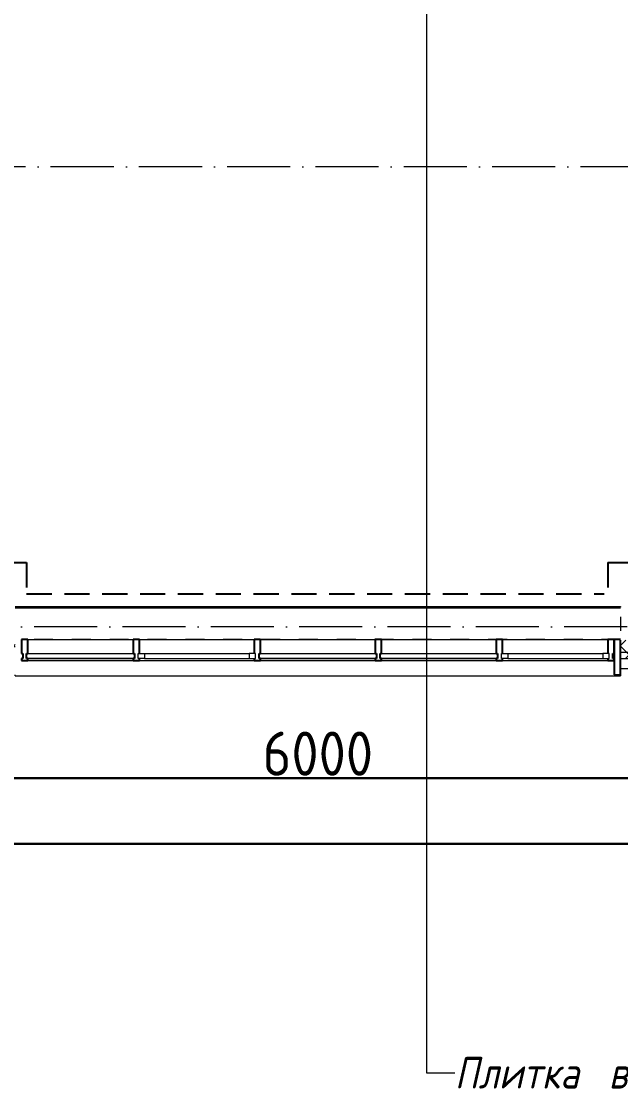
# Model space of a CAD drawing. Header units: millimetres. Extents: x -213536 to 1564669, y -45299 to 942238.
# Drawn here: x -154017 to -149267, y 180226 to 188730 of the extents above; entities that cross this region are included whole.
import ezdxf

# ---------------------------------------------------------------- set-up
doc = ezdxf.new("R2010")
doc.units = ezdxf.units.MM
for name, pattern in [('50_200_ШТРИХ_1Т_ш5_п1_п1_', [700, 500, -100, 0, -100]), ('Штрих короткий', [300, 150, -150]), ('Штриховая _2 мм - 1 мм_', [300, 200, -100])]:
    doc.linetypes.add(name, pattern=pattern)
for name, color, linetype, lineweight in [('0-1', 7, 'Continuous', 5), ('0-2', 7, 'Continuous', 9), ('Импосты витража', 7, 'Continuous', 9), ('Импосты витража-1', 7, 'Continuous', 25), ('Каркас_Импост', 7, 'Continuous', 13), ('Каркас_Импост-1', 7, 'Continuous', 9), ('Общие ребра', 7, 'Continuous', 9), ('Окна', 7, 'Continuous', 9), ('Оси-2', 7, '50_200_ШТРИХ_1Т_ш5_п1_п1_', 9), ('Остекление-1', 7, 'Continuous', 9), ('Перемычка-1', 7, 'Штрих короткий', 9), ('Размеры', 7, 'Continuous', 15), ('Стены', 7, 'Continuous', 9), ('Стены-1', 7, 'Continuous', 13), ('Текстовые примечания', 7, 'Continuous', 9), ('Штриховка разреза-1', 7, 'Continuous', 9)]:
    doc.layers.add(name, color=color, linetype=linetype, lineweight=lineweight)
doc.layers.add('СТ-1_1', color=7, linetype='Штриховая _2 мм - 1 мм_', lineweight=90, true_color=0x888888)
doc.layers.get('0-2').off()
doc.styles.add('ISOCPEUR_I_1', font='isocpeui.ttf', dxfattribs={"width": 0.85, "height": 2.5})
doc.styles.add('СПДС', font='isocpeur.ttf', dxfattribs={"width": 0.9})
doc.dimstyles.new('Размера А3', dxfattribs={"dimtxt": 200, "dimasz": 100, "dimexe": 70, "dimexo": 100, "dimgap": 20, "dimtad": 1, "dimdec": 0, "dimrnd": 10, "dimzin": 0, "dimdsep": 46, "dimtxsty": 'СПДС', "dimblk": 'ARROWHEAD_6', "dimcen": 1, "dimclrd": 256, "dimclre": 256, "dimclrt": 256, "dimazin": 0, "dimtfac": 1, "dimtdec": 0, "dimtmove": 2, "dimatfit": 3, "dimfxl": 1, "dimtolj": 1, "dimtzin": 0, "dimarcsym": 0})
pattern_1 = [(45, (0, 0), (-70.71068, 70.71068), []), (135, (0, 0), (-70.71068, -70.71068), [])]

# ---------------------------------------------------------------- blocks, each defined once
blk = doc.blocks.new('Проем_Дверь_Прямоугольный - 4800х2700h_оконные проемы-26053820-АИ2_02_План отделки стен 2-го этажа _Часть 2_')
at = {"layer": 'Перемычка-1'}
for p, q in [((2400, 125), (-2400, 125)), ((2400, -125), (-2400, -125))]:
    blk.add_line(p, q, dxfattribs=at)
blk = doc.blocks.new('PNS_Панель прямоугольная1 - Нр_Стекло - 40мм-28068333-АИ2_02_План отделки стен 2-го этажа _Часть 2_')
at = {"layer": 'Остекление-1'}
for p, q in [((-417.5, 40), (417.5, 40)), ((-427.5, 0), (427.5, 0)), ((417.5, 0), (-417.5, 0))]:
    blk.add_line(p, q, dxfattribs=at)
blk = doc.blocks.new('PNS_Панель прямоугольная2 - Нр_Стекло - 40мм-28151954-АИ2_02_План отделки стен 2-го этажа _Часть 2_')
at = {"layer": 'Каркас_Импост'}
for p, q in [((-465, 0), (-465, 40)), ((-465, 40), (-415, 40)), ((-415, 40), (-415, 0)), ((465, 40), (415, 40)), ((415, 40), (415, 0)), ((465, 0), (465, 40)), ((-415, 0), (-465, 0)), ((415, 0), (465, 0))]:
    blk.add_line(p, q, dxfattribs=at)
at = {"layer": 'Каркас_Импост-1'}
for p, q in [((-415, 40), (415, 40)), ((-415, 0), (415, 0))]:
    blk.add_line(p, q, dxfattribs=at)
blk = doc.blocks.new('PNS_Панель прямоугольная1 - Нр_Стекло - 40мм-25328009-АИ2_02_План отделки стен 2-го этажа _Часть 2_')
at = {"layer": 'Остекление-1'}
for p, q in [((-455, 40), (455, 40)), ((-465, 0), (465, 0)), ((455, 0), (-455, 0))]:
    blk.add_line(p, q, dxfattribs=at)
blk = doc.blocks.new('PNS_Панель прямоугольная2 - Нр_Стекло - 40мм-28855703-АИ2_02_План отделки стен 2-го этажа _Часть 2_')
at = {"layer": 'Каркас_Импост'}
for p, q in [((-427.5, 0), (-427.5, 40)), ((-427.5, 40), (-377.5, 40)), ((-377.5, 40), (-377.5, 0)), ((427.5, 40), (377.5, 40)), ((377.5, 40), (377.5, 0)), ((427.5, 0), (427.5, 40)), ((-377.5, 0), (-427.5, 0)), ((377.5, 0), (427.5, 0))]:
    blk.add_line(p, q, dxfattribs=at)
at = {"layer": 'Каркас_Импост-1'}
for p, q in [((-377.5, 40), (377.5, 40)), ((-377.5, 0), (377.5, 0))]:
    blk.add_line(p, q, dxfattribs=at)
blk = doc.blocks.new('Прямоугольный импост - Откос НВФ_50х280 мм-25993834-АИ2_02_План отделки стен 2-го этажа _Часть 2_')
at = {"layer": 'Импосты витража-1'}
for p, q in [((-50, 130), (0, 130)), ((-50, -150), (-50, 130)), ((0, 130), (0, -144)), ((0, -150), (-50, -150))]:
    blk.add_line(p, q, dxfattribs=at)
blk = doc.blocks.new('Прямоугольный импост - Импост структурный с накладкой - 150мм-28072255-АИ2_02_План отделки стен 2-го этажа _Часть 2_')
at = {"layer": 'Импосты витража'}
for p, q in [((56650, -100), (57485, -100)), ((56650, -267), (57485, -267))]:
    blk.add_line(p, q, dxfattribs=at)
blk = doc.blocks.new('Прямоугольный импост - Импост структурный с накладкой - 150мм-28072245-АИ2_02_План отделки стен 2-го этажа _Часть 2_')
at = {"layer": 'Импосты витража'}
for p, q in [((57535, -100), (58445, -100)), ((57535, -267), (58445, -267))]:
    blk.add_line(p, q, dxfattribs=at)
blk = doc.blocks.new('Прямоугольный импост - Импост структурный с накладкой - 150мм-28072247-АИ2_02_План отделки стен 2-го этажа _Часть 2_')
at = {"layer": 'Импосты витража-1'}
for p, q in [((-25, 0), (-25, 17)), ((-25, 17), (25, 17)), ((-15, 0), (-25, 0)), ((-15, -40), (-15, 0)), ((25, 0), (15, 0)), ((15, 0), (15, -40)), ((25, 17), (25, 0)), ((-25, -150), (-25, -40)), ((-25, -40), (-15, -40)), ((15, -40), (25, -40)), ((25, -40), (25, -150)), ((25, -150), (-25, -150))]:
    blk.add_line(p, q, dxfattribs=at)
blk = doc.blocks.new('Прямоугольный импост - Импост структурный с накладкой - 150мм-V179-АИ2_02_План отделки стен 2-го этажа _Часть 2_')
at = {"layer": 'Импосты витража-1'}
for p, q in [((-25, 0), (-25, 17)), ((-25, 17), (25, 17)), ((-15, 0), (-25, 0)), ((-15, -40), (-15, 0)), ((25, 17), (25, 0)), ((-25, -150), (-25, -40)), ((-25, -40), (-15, -40)), ((25, -40), (25, -150)), ((25, -150), (-25, -150))]:
    blk.add_line(p, q, dxfattribs=at)
blk = doc.blocks.new('Прямоугольный импост - Импост структурный с накладкой - 150мм-V180-АИ2_02_План отделки стен 2-го этажа _Часть 2_')
at = {"layer": 'Импосты витража-1'}
for p, q in [((-25, 0), (-25, 17)), ((-25, 17), (25, 17)), ((25, 0), (15, 0)), ((15, 0), (15, -40)), ((25, 17), (25, 0)), ((-25, -150), (-25, -40)), ((15, -40), (25, -40)), ((25, -40), (25, -150)), ((25, -150), (-25, -150))]:
    blk.add_line(p, q, dxfattribs=at)
blk = doc.blocks.new('Прямоугольный импост - Импост структурный с накладкой - 150мм-28072285-АИ2_02_План отделки стен 2-го этажа _Часть 2_')
at = {"layer": 'Импосты витража-1'}
for p, q in [((-25, 0), (-25, 17)), ((-25, 17), (25, 17)), ((-15, 0), (-25, 0)), ((-15, -40), (-15, 0)), ((25, 0), (15, 0)), ((15, 0), (15, -40)), ((25, 17), (25, 0)), ((-25, -150), (-25, -40)), ((-25, -40), (-15, -40)), ((15, -40), (25, -40)), ((25, -40), (25, -150)), ((25, -150), (-25, -150))]:
    blk.add_line(p, q, dxfattribs=at)
blk = doc.blocks.new('Отлив_СКБ - Отлив витража_120_НВФ-31885688-АИ2_02_План отделки стен 2-го этажа _Часть 2_')
at = {"layer": 'Окна'}
for p, q in [((4750, -2), (50, -2)), ((0, -120), (0, -113)), ((0, -120), (4800, -120)), ((4800, -113), (4800, -120))]:
    blk.add_line(p, q, dxfattribs=at)
blk = doc.blocks.new('0125-Р-ОО-Ш2-АР-о_23_10_2024_rvt-1-АИ2_02_План отделки стен 2-го этажа _Часть 2_')
at = {"layer": 'Штриховка разреза-1'}
h = blk.add_hatch(dxfattribs=at)
h.set_pattern_fill('FP_81', color=256, style=0, pattern_type=2)
h.set_pattern_definition(pattern_1)
h.paths.add_polyline_path([(103134.1, -200), (103600, -200), (103600, -100), (94575, -100), (94575, -106), (94500, -106), (94500, -200), (102202.1, -200)], flags=0)
h.paths.add_polyline_path([(91850, -200), (92700, -200), (92700, -106), (92625, -106), (92625, -100), (84750, -100), (84750, -200), (91350, -200)], flags=0)
h.paths.add_polyline_path([(83562.3, -200), (83750, -200), (83750, -100), (82625, -100), (82625, -106), (82550, -106), (82550, -200), (83250, -200)], flags=0)
h.paths.add_polyline_path([(74750, -200), (74750, -100), (73425, -100), (73425, -106), (73350, -106), (73350, -200), (74242.4, -200)], flags=0)
h.paths.add_polyline_path([(71446.5, -200), (71550, -200), (71550, -106), (71475, -106), (71475, -100), (70425, -100), (70425, -106), (70350, -106), (70350, -200), (71200, -200)], flags=0)
h.paths.add_polyline_path([(67718.5, -200), (68549.7, -200), (68549.7, -106), (68475, -106), (68475, -100), (67425, -100), (67425, -106), (67350, -106), (67350, -200)], flags=0)
h.paths.add_polyline_path([(64700, -200), (65550, -200), (65550, -106), (65475, -106), (65475, -100), (64425, -100), (64425, -106), (64350, -106), (64350, -200), (64456.5, -200)], flags=0)
h.paths.add_polyline_path([(62550, -200), (62550, -106), (62475, -106), (62475, -100), (61425, -100), (61425, -106), (61350, -106), (61350, -200), (62126.6, -200)], flags=0)
h.paths.add_polyline_path([(56534.6, -200), (56550, -200), (56550, -106), (56475, -106), (56475, -100), (55425, -100), (55425, -106), (55350, -106), (55350, -200), (56200, -200)], flags=0)
h.paths.add_polyline_path([(53272.7, -200), (53550, -200), (53550, -106), (53475, -106), (53475, -100), (52425, -100), (52425, -106), (52350, -106), (52350, -200), (52806.7, -200)], flags=0)
h.paths.add_polyline_path([(50550, -200), (50550, -106), (50475, -106), (50475, -100), (49425, -100), (49425, -106), (49350, -106), (49350, -200), (50010.7, -200)], flags=0)
h.paths.add_polyline_path([(47475, -200), (47550, -200), (47550, -106), (47475, -106), (47475, -100), (46425, -100), (46425, -106), (46350, -106), (46350, -200), (47214.7, -200)], flags=0)
h.paths.add_polyline_path([(44550, -200), (44550, -106), (44475, -106), (44475, -100), (43425, -100), (43425, -106), (43350, -106), (43350, -200), (44418.8, -200)], flags=0)
h.paths.add_polyline_path([(40700, -200), (41550, -200), (41550, -106), (41475, -105.4), (41475, -100), (40150, -100), (40150, -200), (40690.8, -200)], flags=0)
h.paths.add_polyline_path([(38344, -200), (38350, -200), (38350, -106), (38275, -106), (38275, -100), (37150, -100), (37150, -200), (38275, -200)], flags=0)
h.paths.add_polyline_path([(35350, -200), (35350, -106), (35275, -106), (35275, -100), (34225, -100), (34225, -106), (34150, -106), (34150, -200), (35344, -200)], flags=0)
h.paths.add_polyline_path([(32275, -200), (32350, -200), (32350, -106), (32275, -106), (32275, -100), (31150, -100), (31150, -200), (31650, -200)], flags=0)
h.paths.add_polyline_path([(29350, -200), (29350, -106), (29275, -106), (29275, -100), (28150, -100), (28150, -200), (29344, -200)], flags=0)
h.paths.add_polyline_path([(25779, -200), (26350, -200), (26350, -106), (26275, -106), (26275, -100), (25225, -100), (25225, -106), (25150, -106), (25150, -200), (25313, -200)], flags=0)
h.paths.add_polyline_path([(22650, -200), (23350, -200), (23350, -106), (23275, -106), (23275, -100), (22150, -100), (22150, -200)], flags=0)
h.paths.add_polyline_path([(19255.1, -200), (20350, -200), (20350, -106), (20275, -106), (20275, -100), (19150, -100), (19150, -200)], flags=0)
h.paths.add_polyline_path([(16459.1, -200), (17350, -200), (17350, -106), (17275, -106), (17275, -100), (16225, -100), (16225, -106), (16150, -106), (16150, -200)], flags=0)
h.paths.add_polyline_path([(14595.1, -200), (15150, -200), (15150, -106), (15075, -106), (15075, -100), (9825, -100), (9825, -106), (9750, -106), (9750, -200), (13663.1, -200)], flags=0)
h.paths.add_polyline_path([(8150, -200), (8750, -200), (8750, -106), (8675, -106), (8675, -100), (-100, -100), (-100, -200), (8071.2, -200)], flags=0)
h = blk.add_hatch(dxfattribs=at)
h.set_pattern_fill('FP_81', color=256, style=0, pattern_type=2)
h.set_pattern_definition(pattern_1)
h.paths.add_polyline_path([(103600, -250), (103700, -250), (103700, -200), (94500, -200), (94500, -250), (103134.1, -250)], flags=0)
h.paths.add_polyline_path([(91950.2, -250), (92700, -250), (92700, -200), (84750, -200), (84750, -250), (91018.2, -250)], flags=0)
h.paths.add_polyline_path([(83562.3, -250), (83750, -250), (83750, -200), (82550, -200), (82550, -250), (82630.3, -250)], flags=0)
h.paths.add_polyline_path([(74242.4, -250), (74750, -250), (74750, -200), (73350, -200), (73350, -250), (73776.4, -250)], flags=0)
h.paths.add_polyline_path([(70350, -250), (71550, -250), (71550, -200), (70350, -200)], flags=0)
h.paths.add_polyline_path([(68549.7, -250), (68549.7, -200), (67350, -200), (67350, -250), (67718.5, -250)], flags=0)
h.paths.add_polyline_path([(64350, -250), (65550, -250), (65550, -200), (64350, -200)], flags=0)
h.paths.add_polyline_path([(62550, -250), (62550, -200), (61350, -200), (61350, -250), (62126.6, -250)], flags=0)
h.paths.add_polyline_path([(56550, -250), (56550, -200), (55350, -200), (55350, -250), (56534.6, -250)], flags=0)
h.paths.add_polyline_path([(53550, -250), (53550, -200), (52350, -200), (52350, -250), (53272.7, -250)], flags=0)
h.paths.add_polyline_path([(50550, -250), (50550, -200), (49350, -200), (49350, -250), (50010.7, -250)], flags=0)
h.paths.add_polyline_path([(47214.7, -250), (47550, -250), (47550, -200), (46350, -200), (46350, -250), (46748.7, -250)], flags=0)
h.paths.add_polyline_path([(43486.8, -250), (44550, -250), (44550, -200), (43350, -200), (43350, -250)], flags=0)
h.paths.add_polyline_path([(41550, -250), (41550, -200), (40150, -200), (40150, -250), (40690.8, -250)], flags=0)
h.paths.add_polyline_path([(37894.8, -250), (38350, -250), (38350, -200), (37150, -200), (37150, -250)], flags=0)
h.paths.add_polyline_path([(35098.9, -250), (35350, -250), (35350, -200), (34150, -200), (34150, -250), (34166.9, -250)], flags=0)
h.paths.add_polyline_path([(32302.9, -250), (32350, -250), (32350, -200), (31150, -200), (31150, -250), (31370.9, -250)], flags=0)
h.paths.add_polyline_path([(29040.9, -250), (29350, -250), (29350, -200), (28150, -200), (28150, -250), (28575, -250)], flags=0)
h.paths.add_polyline_path([(25313, -250), (26350, -250), (26350, -200), (25150, -200), (25150, -250)], flags=0)
h.paths.add_polyline_path([(22983, -250), (23350, -250), (23350, -200), (22150, -200), (22150, -250)], flags=0)
h.paths.add_polyline_path([(20350, -250), (20350, -200), (19150, -200), (19150, -250), (20187, -250)], flags=0)
h.paths.add_polyline_path([(17350, -250), (17350, -200), (16150, -200), (16150, -250), (16459.1, -250)], flags=0)
h.paths.add_polyline_path([(14595.1, -250), (15150, -250), (15150, -200), (9750, -200), (9750, -250), (13663.1, -250)], flags=0)
h.paths.add_polyline_path([(8537.2, -250), (8750, -250), (8750, -200), (-200, -200), (-200, -250), (8071.2, -250)], flags=0)
at = {"layer": 'Общие ребра'}
for p, q in [((61350, -200), (62550, -200)), ((61350, -250), (62550, -250))]:
    blk.add_line(p, q, dxfattribs=at)
at = {"layer": 'Стены-1'}
for p, q in [((61350, 81), (61350, -31)), ((61350, -106), (61350, -330)), ((61350, -330), (62550, -330))]:
    blk.add_line(p, q, dxfattribs=at)
at = {"layer": '0-2'}
for name, p in [('Проем_Дверь_Прямоугольный - 4800х2700h_оконные проемы-26053820-АИ2_02_План отделки стен 2-го этажа _Часть 2_', (58950, 25)), ('Прямоугольный импост - Импост структурный с накладкой - 150мм-28072255-АИ2_02_План отделки стен 2-го этажа _Часть 2_', (0, 0)), ('Прямоугольный импост - Импост структурный с накладкой - 150мм-28072245-АИ2_02_План отделки стен 2-го этажа _Часть 2_', (0, 0)), ('Прямоугольный импост - Импост структурный с накладкой - 150мм-28072245-АИ2_02_План отделки стен 2-го этажа _Часть 2_', (960, 0)), ('Прямоугольный импост - Импост структурный с накладкой - 150мм-28072245-АИ2_02_План отделки стен 2-го этажа _Часть 2_', (1920, 0)), ('Прямоугольный импост - Импост структурный с накладкой - 150мм-28072255-АИ2_02_План отделки стен 2-го этажа _Часть 2_', (3765, 0)), ('PNS_Панель прямоугольная1 - Нр_Стекло - 40мм-28068333-АИ2_02_План отделки стен 2-го этажа _Часть 2_', (57067.5, -250)), ('PNS_Панель прямоугольная2 - Нр_Стекло - 40мм-28151954-АИ2_02_План отделки стен 2-го этажа _Часть 2_', (57990, -250)), ('PNS_Панель прямоугольная1 - Нр_Стекло - 40мм-25328009-АИ2_02_План отделки стен 2-го этажа _Часть 2_', (58950, -250)), ('PNS_Панель прямоугольная1 - Нр_Стекло - 40мм-25328009-АИ2_02_План отделки стен 2-го этажа _Часть 2_', (59910, -250)), ('PNS_Панель прямоугольная2 - Нр_Стекло - 40мм-28855703-АИ2_02_План отделки стен 2-го этажа _Часть 2_', (60832.5, -250)), ('Отлив_СКБ - Отлив витража_120_НВФ-31885688-АИ2_02_План отделки стен 2-го этажа _Часть 2_', (56550, -267))]:
    blk.add_blockref(name, p, dxfattribs=at)
at = {"layer": '0-2', "extrusion": (0, 0, -1), "rotation": 180}
for name, p in [('Прямоугольный импост - Импост структурный с накладкой - 150мм-28072247-АИ2_02_План отделки стен 2-го этажа _Часть 2_', (-56625, -250)), ('Прямоугольный импост - Импост структурный с накладкой - 150мм-V179-АИ2_02_План отделки стен 2-го этажа _Часть 2_', (-57510, -250)), ('Прямоугольный импост - Импост структурный с накладкой - 150мм-V180-АИ2_02_План отделки стен 2-го этажа _Часть 2_', (-58470, -250)), ('Прямоугольный импост - Импост структурный с накладкой - 150мм-28072285-АИ2_02_План отделки стен 2-го этажа _Часть 2_', (-59430, -250)), ('Прямоугольный импост - Импост структурный с накладкой - 150мм-V179-АИ2_02_План отделки стен 2-го этажа _Часть 2_', (-60390, -250)), ('Прямоугольный импост - Импост структурный с накладкой - 150мм-V180-АИ2_02_План отделки стен 2-го этажа _Часть 2_', (-61275, -250)), ('Прямоугольный импост - Откос НВФ_50х280 мм-25993834-АИ2_02_План отделки стен 2-го этажа _Часть 2_', (-61350, -250))]:
    blk.add_blockref(name, p, dxfattribs=at)
blk = doc.blocks.new('ARROWHEAD_6')
at = {"color": 0, "linetype": 'Continuous'}
for p, q in [((0, 0), (-1, 0)), ((-0.5, -0.5), (0.5, 0.5))]:
    blk.add_line(p, q, dxfattribs=at)
blk = doc.blocks.new('*D3041')
at = {"layer": 'Defpoints', "color": 0, "transparency": 16777216}
for p in [(262195.6, 211721.4), (268195.6, 211721.4), (268195.6, 211615.3)]:
    blk.add_point(p, dxfattribs=at)
at = {"layer": 'Размеры', "lineweight": -2, "transparency": 16777216}
for p, q in [((262195.6, 211621.4), (262195.6, 211545.3)), ((262295.6, 211615.3), (268095.6, 211615.3)), ((268195.6, 211621.4), (268195.6, 211545.3))]:
    blk.add_line(p, q, dxfattribs=at)
at = {"layer": 'Размеры', "lineweight": -2, "transparency": 16777216, "xscale": 100, "yscale": 100, "zscale": 100, "rotation": 180}
blk.add_blockref('ARROWHEAD_6', (262195.6, 211615.3), dxfattribs=at)
at = {"layer": 'Размеры', "lineweight": -2, "transparency": 16777216, "xscale": 100, "yscale": 100, "zscale": 100}
blk.add_blockref('ARROWHEAD_6', (268195.6, 211615.3), dxfattribs=at)
at = {"layer": 'Размеры', "lineweight": 25, "transparency": 16777216, "insert": (265195.6, 211810.3), "char_height": 350, "width": 2.488, "attachment_point": 5, "style": 'СПДС'}
blk.add_mtext('\\A1;6000', dxfattribs=at)
blk = doc.blocks.new('*D3055')
at = {"layer": 'Defpoints', "color": 0, "transparency": 16777216}
for p in [(206245.6, 211200.2), (309745.6, 211200.2), (309745.6, 211094.1)]:
    blk.add_point(p, dxfattribs=at)
at = {"layer": 'Размеры', "lineweight": -2, "transparency": 16777216}
for p, q in [((206245.6, 211100.2), (206245.6, 211024.1)), ((206345.6, 211094.1), (309645.6, 211094.1)), ((309745.6, 211100.2), (309745.6, 211024.1))]:
    blk.add_line(p, q, dxfattribs=at)
at = {"layer": 'Размеры', "lineweight": -2, "transparency": 16777216, "xscale": 100, "yscale": 100, "zscale": 100, "rotation": 180}
blk.add_blockref('ARROWHEAD_6', (206245.6, 211094.1), dxfattribs=at)
at = {"layer": 'Размеры', "lineweight": -2, "transparency": 16777216, "xscale": 100, "yscale": 100, "zscale": 100}
blk.add_blockref('ARROWHEAD_6', (309745.6, 211094.1), dxfattribs=at)
at = {"layer": 'Размеры', "lineweight": 25, "transparency": 16777216, "insert": (257995.6, 211289.1), "char_height": 350, "width": 3.544, "attachment_point": 5, "style": 'СПДС'}
blk.add_mtext('\\A1;103500', dxfattribs=at)
blk = doc.blocks.new('Оси1')
at = {"layer": 'Оси-2'}
for p, q in [((311183.9, 216465.2), (203926.8, 216465.2)), ((312453.9, 212815.2), (203926.8, 212815.2))]:
    blk.add_line(p, q, dxfattribs=at)
at = {"layer": 'Размеры', "lineweight": 25}
for base, p1, p2, picture, middle in [((268195.6, 211615.3), (262195.6, 211721.4), (268195.6, 211721.4), '*D3041', (265195.6, 211810.3)), ((309745.6, 211094.1), (206245.6, 211200.2), (309745.6, 211200.2), '*D3055', (257995.6, 211289.1))]:
    dim = blk.add_linear_dim(base=base, p1=p1, p2=p2, dimstyle='Размера А3', override={"dimtxt": 350}, dxfattribs=at)
    dim.commit()
    dim.dimension.update_dxf_attribs({"geometry": picture, "text_midpoint": middle})

msp = doc.modelspace()

# ---------------------------------------------------------------- linework, layer by layer
at = {"layer": 'СТ-1_1', "lineweight": 25}
for p, q in [((-155377, 184439.3), (-153977, 184439.3)), ((-153977, 184439.3), (-153977, 184189.3)), ((-149367, 184439.3), (-148307, 184439.3)), ((-149367, 184439.3), (-149367, 184189.3)), ((-153977, 184189.3), (-149397, 184189.3))]:
    msp.add_line(p, q, dxfattribs=at)
at = {"layer": 'Стены'}
for p, q in [((-154067, 184089.3), (-149267, 184089.3)), ((-149267, 184077.3), (-154067, 184077.3))]:
    msp.add_line(p, q, dxfattribs=at)
at = {"layer": 'Стены-1'}
msp.add_line((-149267, 184089.3), (-149267, 184083.3), dxfattribs=at)
at = {"layer": 'Текстовые примечания'}
for p, q in [((-150806.5, 191623.8), (-150806.5, 180390.9)), ((-150806.5, 180390.9), (-150581.1, 180390.9))]:
    msp.add_line(p, q, dxfattribs=at)

# ---------------------------------------------------------------- block references
at = {"color": 2, "lineweight": 30}
msp.add_blockref('Оси1', (-416862.6, -28888), dxfattribs=at)
at = {"layer": '0-1'}
msp.add_blockref('0125-Р-ОО-Ш2-АР-о_23_10_2024_rvt-1-АИ2_02_План отделки стен 2-го этажа _Часть 2_', (-210617, 183927.3), dxfattribs=at)

# ---------------------------------------------------------------- texts
at = {"layer": 'Текстовые примечания', "char_height": 250, "attachment_point": 1, "style": 'ISOCPEUR_I_1'}
for s, insert, width in [('Плитка', (-150581.1, 180515.9), 1305.949), ('выкладывается', (-149360.7, 180515.9), 2734.556)]:
    msp.add_mtext(s, dxfattribs=dict(at, insert=insert, width=width))

doc.saveas('drawing.dxf')
